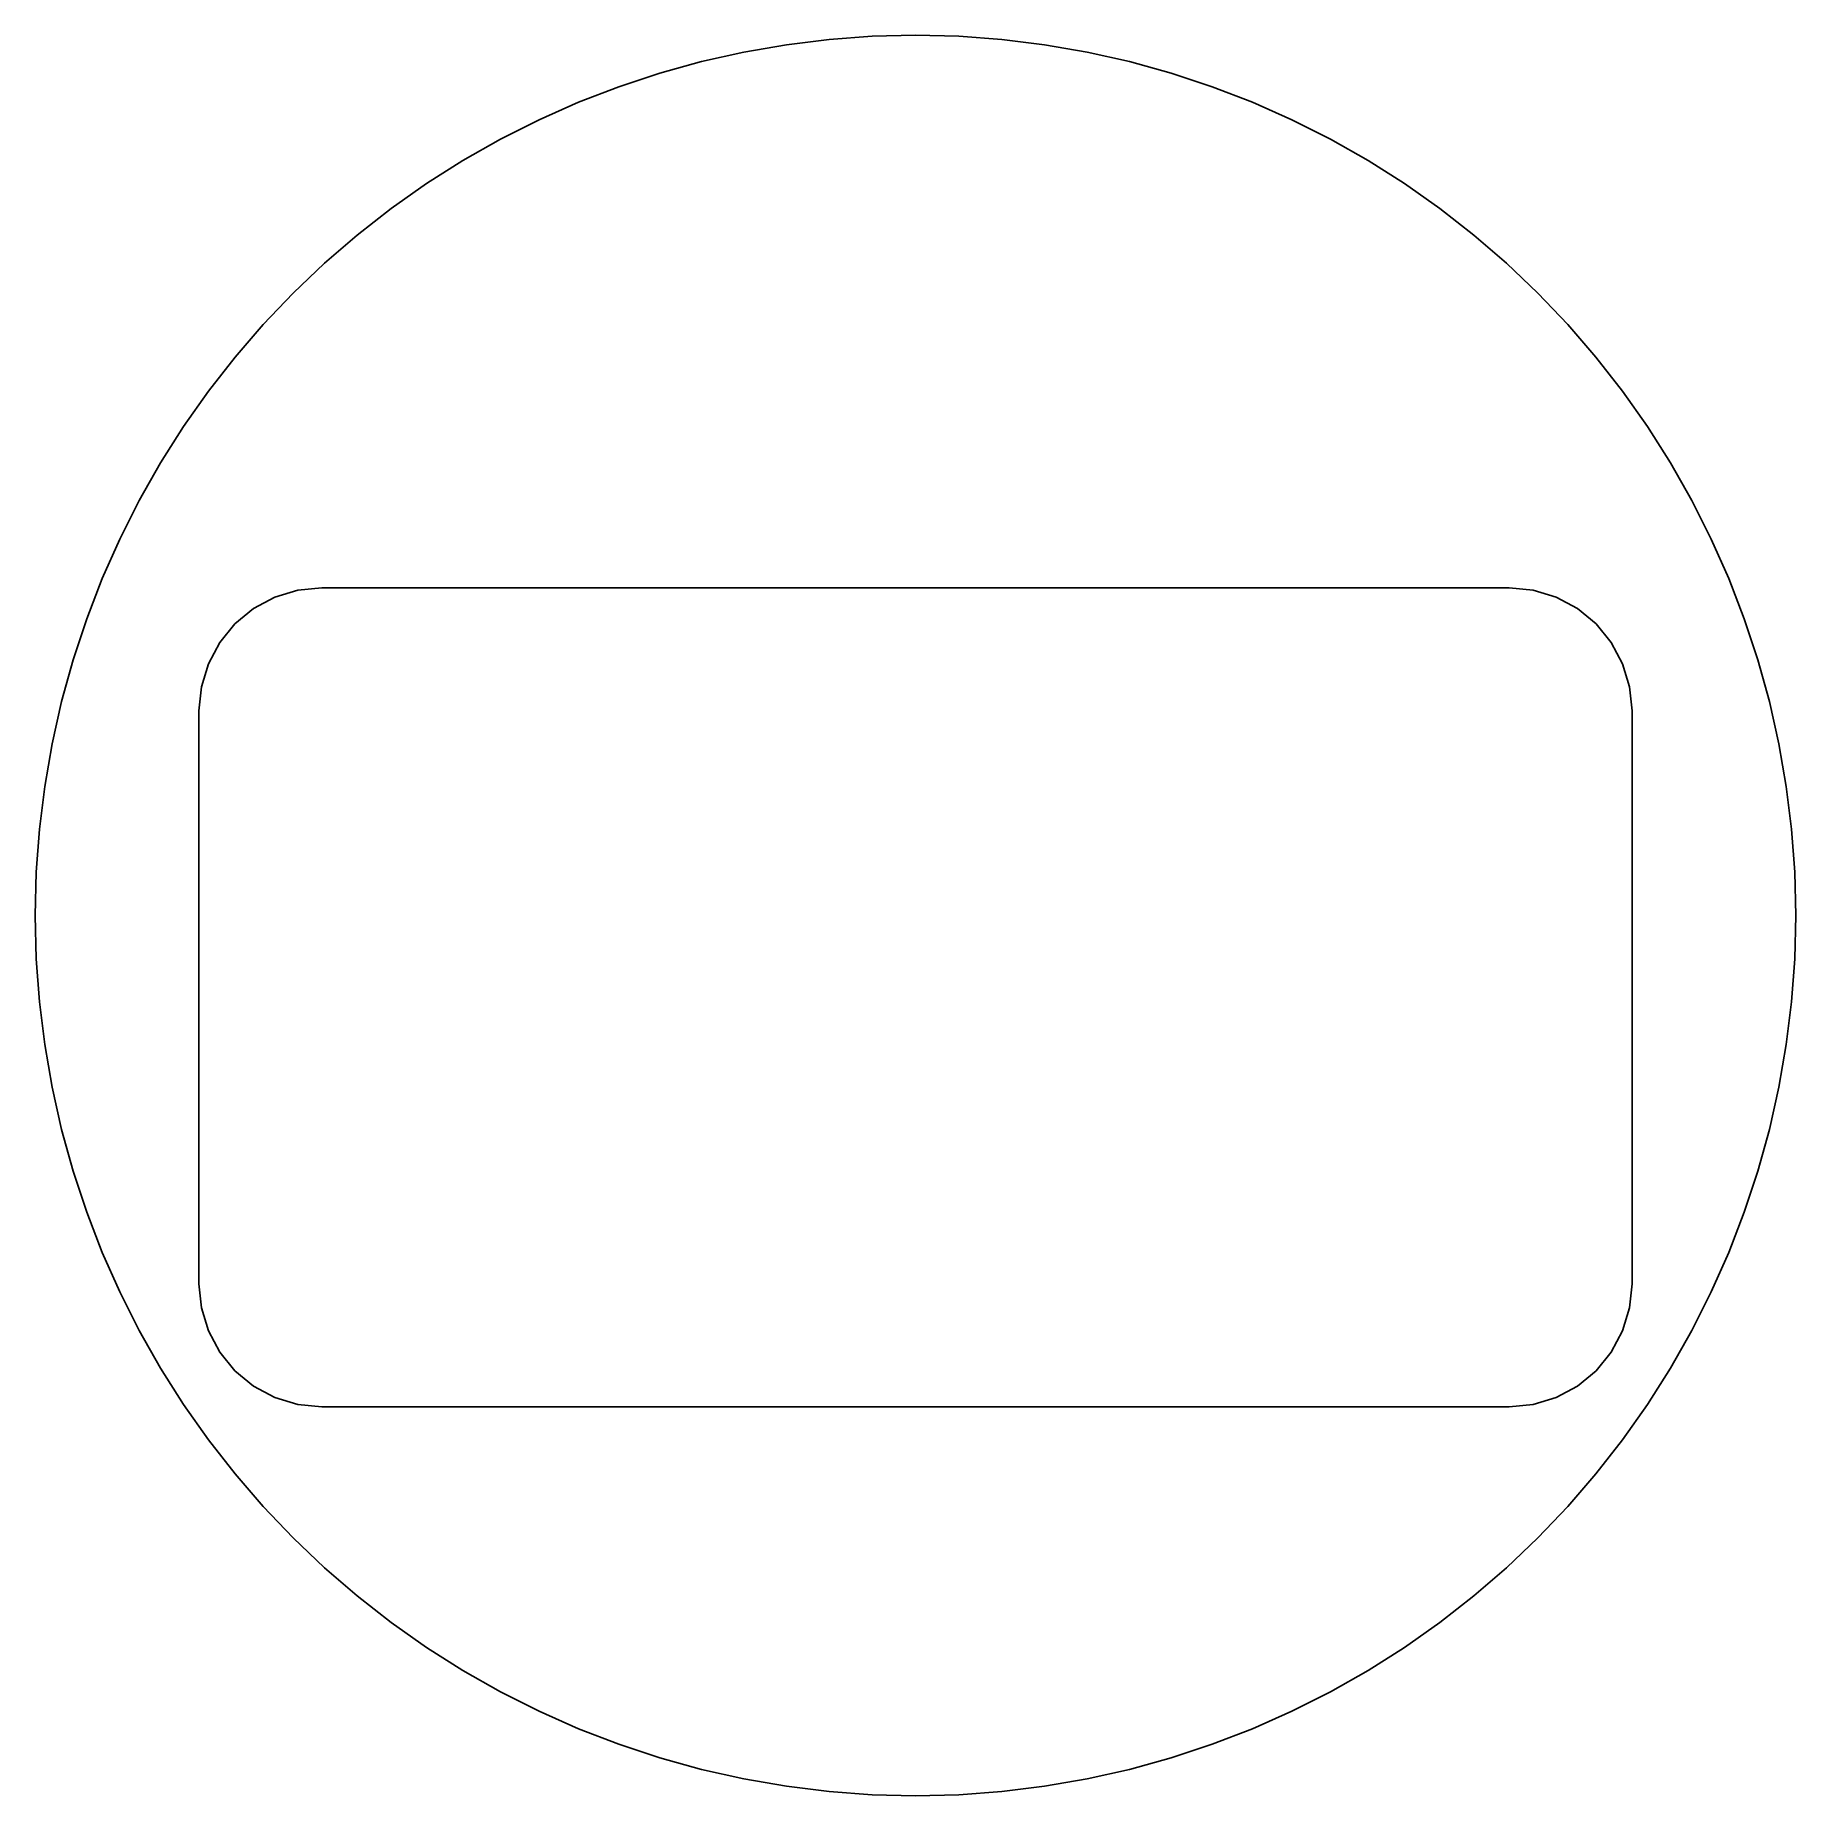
# Model space of a CAD drawing. Header units: metres. Extents: x -43 to 43, y -43 to 43.
import ezdxf

# ---------------------------------------------------------------- set-up
doc = ezdxf.new("R2010")
doc.units = ezdxf.units.M

msp = doc.modelspace()

# ---------------------------------------------------------------- linework, layer by layer
for p, q in [((0, 43), (-2.10991, 42.9482)), ((2.10991, 42.9482), (0, 43)), ((-8.38887, 42.1738), (-10.4481, 41.7113)), ((-6.3094, 42.5346), (-8.38887, 42.1738)), ((-4.21474, 42.7929), (-6.3094, 42.5346)), ((-2.10991, 42.9482), (-4.21474, 42.7929)), ((4.21474, 42.7929), (2.10991, 42.9482)), ((6.3094, 42.5346), (4.21474, 42.7929)), ((8.38887, 42.1738), (6.3094, 42.5346)), ((10.4481, 41.7113), (8.38887, 42.1738)), ((-10.4481, 41.7113), (-12.4822, 41.1484)), ((12.4822, 41.1484), (10.4481, 41.7113)), ((-14.4863, 40.4864), (-16.4554, 39.7268)), ((-12.4822, 41.1484), (-14.4863, 40.4864)), ((14.4863, 40.4864), (12.4822, 41.1484)), ((16.4554, 39.7268), (14.4863, 40.4864)), ((-16.4554, 39.7268), (-18.3849, 38.8715)), ((18.3849, 38.8715), (16.4554, 39.7268)), ((-18.3849, 38.8715), (-20.2701, 37.9226)), ((20.2701, 37.9226), (18.3849, 38.8715)), ((-20.2701, 37.9226), (-22.1064, 36.8823)), ((22.1064, 36.8823), (20.2701, 37.9226)), ((-22.1064, 36.8823), (-23.8895, 35.7532)), ((23.8895, 35.7532), (22.1064, 36.8823)), ((-23.8895, 35.7532), (-25.6151, 34.5379)), ((25.6151, 34.5379), (23.8895, 35.7532)), ((-25.6151, 34.5379), (-27.2789, 33.2394)), ((27.2789, 33.2394), (25.6151, 34.5379)), ((-27.2789, 33.2394), (-28.877, 31.8609)), ((28.877, 31.8609), (27.2789, 33.2394)), ((-28.877, 31.8609), (-30.4056, 30.4056)), ((30.4056, 30.4056), (28.877, 31.8609)), ((-30.4056, 30.4056), (-31.8609, 28.877)), ((31.8609, 28.877), (30.4056, 30.4056)), ((-31.8609, 28.877), (-33.2394, 27.2789)), ((33.2394, 27.2789), (31.8609, 28.877)), ((-33.2394, 27.2789), (-34.5379, 25.6151)), ((34.5379, 25.6151), (33.2394, 27.2789)), ((-34.5379, 25.6151), (-35.7532, 23.8895)), ((35.7532, 23.8895), (34.5379, 25.6151)), ((-35.7532, 23.8895), (-36.8823, 22.1064)), ((36.8823, 22.1064), (35.7532, 23.8895)), ((-36.8823, 22.1064), (-37.9226, 20.2701)), ((37.9226, 20.2701), (36.8823, 22.1064)), ((-37.9226, 20.2701), (-38.8715, 18.3849)), ((38.8715, 18.3849), (37.9226, 20.2701)), ((-38.8715, 18.3849), (-39.7268, 16.4554)), ((39.7268, 16.4554), (38.8715, 18.3849)), ((-39.7268, 16.4554), (-40.4864, 14.4863)), ((40.4864, 14.4863), (39.7268, 16.4554)), ((-32.3334, 14.9888), (-31.2961, 15.5433)), ((-31.2961, 15.5433), (-30.1705, 15.8847)), ((-30.1705, 15.8847), (-29, 16)), ((-29, 16), (29, 16)), ((29, 16), (30.1705, 15.8847)), ((30.1705, 15.8847), (31.2961, 15.5433)), ((31.2961, 15.5433), (32.3334, 14.9888)), ((-33.2426, 14.2426), (-32.3334, 14.9888)), ((32.3334, 14.9888), (33.2426, 14.2426)), ((-40.4864, 14.4863), (-41.1484, 12.4822)), ((-33.9888, 13.3334), (-33.2426, 14.2426)), ((33.2426, 14.2426), (33.9888, 13.3334)), ((41.1484, 12.4822), (40.4864, 14.4863)), ((-34.5433, 12.2961), (-33.9888, 13.3334)), ((33.9888, 13.3334), (34.5433, 12.2961)), ((-41.1484, 12.4822), (-41.7113, 10.4481)), ((-34.8847, 11.1705), (-34.5433, 12.2961)), ((34.5433, 12.2961), (34.8847, 11.1705)), ((41.7113, 10.4481), (41.1484, 12.4822)), ((-41.7113, 10.4481), (-42.1738, 8.38887)), ((-35, 10), (-34.8847, 11.1705)), ((34.8847, 11.1705), (35, 10)), ((42.1738, 8.38887), (41.7113, 10.4481)), ((-35, -18), (-35, 10)), ((35, 10), (35, -18)), ((-42.1738, 8.38887), (-42.5346, 6.3094)), ((42.5346, 6.3094), (42.1738, 8.38887)), ((-42.5346, 6.3094), (-42.7929, 4.21474)), ((42.7929, 4.21474), (42.5346, 6.3094)), ((-42.7929, 4.21474), (-42.9482, 2.10991)), ((42.9482, 2.10991), (42.7929, 4.21474)), ((-42.9482, 2.10991), (-43, 0)), ((43, 0), (42.9482, 2.10991)), ((-43, 0), (-42.9482, -2.10991)), ((42.9482, -2.10991), (43, 0)), ((-42.9482, -2.10991), (-42.7929, -4.21474)), ((42.7929, -4.21474), (42.9482, -2.10991)), ((-42.7929, -4.21474), (-42.5346, -6.3094)), ((42.5346, -6.3094), (42.7929, -4.21474)), ((-42.5346, -6.3094), (-42.1738, -8.38887)), ((42.1738, -8.38887), (42.5346, -6.3094)), ((-42.1738, -8.38887), (-41.7113, -10.4481)), ((41.7113, -10.4481), (42.1738, -8.38887)), ((-41.7113, -10.4481), (-41.1484, -12.4822)), ((41.1484, -12.4822), (41.7113, -10.4481)), ((-41.1484, -12.4822), (-40.4864, -14.4863)), ((40.4864, -14.4863), (41.1484, -12.4822)), ((-40.4864, -14.4863), (-39.7268, -16.4554)), ((39.7268, -16.4554), (40.4864, -14.4863)), ((-39.7268, -16.4554), (-38.8715, -18.3849)), ((38.8715, -18.3849), (39.7268, -16.4554)), ((-34.8847, -19.1705), (-35, -18)), ((35, -18), (34.8847, -19.1705)), ((-38.8715, -18.3849), (-37.9226, -20.2701)), ((37.9226, -20.2701), (38.8715, -18.3849)), ((-34.5433, -20.2961), (-34.8847, -19.1705)), ((34.8847, -19.1705), (34.5433, -20.2961)), ((-37.9226, -20.2701), (-36.8823, -22.1064)), ((-33.9888, -21.3334), (-34.5433, -20.2961)), ((34.5433, -20.2961), (33.9888, -21.3334)), ((36.8823, -22.1064), (37.9226, -20.2701)), ((-33.2426, -22.2426), (-33.9888, -21.3334)), ((33.9888, -21.3334), (33.2426, -22.2426)), ((-36.8823, -22.1064), (-35.7532, -23.8895)), ((-32.3334, -22.9888), (-33.2426, -22.2426)), ((33.2426, -22.2426), (32.3334, -22.9888)), ((35.7532, -23.8895), (36.8823, -22.1064)), ((-31.2961, -23.5433), (-32.3334, -22.9888)), ((32.3334, -22.9888), (31.2961, -23.5433)), ((-35.7532, -23.8895), (-34.5379, -25.6151)), ((-30.1705, -23.8847), (-31.2961, -23.5433)), ((-29, -24), (-30.1705, -23.8847)), ((29, -24), (-29, -24)), ((30.1705, -23.8847), (29, -24)), ((31.2961, -23.5433), (30.1705, -23.8847)), ((34.5379, -25.6151), (35.7532, -23.8895)), ((-34.5379, -25.6151), (-33.2394, -27.2789)), ((33.2394, -27.2789), (34.5379, -25.6151)), ((-33.2394, -27.2789), (-31.8609, -28.877)), ((31.8609, -28.877), (33.2394, -27.2789)), ((-31.8609, -28.877), (-30.4056, -30.4056)), ((30.4056, -30.4056), (31.8609, -28.877)), ((-30.4056, -30.4056), (-28.877, -31.8609)), ((28.877, -31.8609), (30.4056, -30.4056)), ((-28.877, -31.8609), (-27.2789, -33.2394)), ((27.2789, -33.2394), (28.877, -31.8609)), ((-27.2789, -33.2394), (-25.6151, -34.5379)), ((25.6151, -34.5379), (27.2789, -33.2394)), ((-25.6151, -34.5379), (-23.8895, -35.7532)), ((23.8895, -35.7532), (25.6151, -34.5379)), ((-23.8895, -35.7532), (-22.1064, -36.8823)), ((22.1064, -36.8823), (23.8895, -35.7532)), ((-22.1064, -36.8823), (-20.2701, -37.9226)), ((20.2701, -37.9226), (22.1064, -36.8823)), ((-20.2701, -37.9226), (-18.3849, -38.8715)), ((18.3849, -38.8715), (20.2701, -37.9226)), ((-18.3849, -38.8715), (-16.4554, -39.7268)), ((16.4554, -39.7268), (18.3849, -38.8715)), ((-16.4554, -39.7268), (-14.4863, -40.4864)), ((14.4863, -40.4864), (16.4554, -39.7268)), ((-14.4863, -40.4864), (-12.4822, -41.1484)), ((-12.4822, -41.1484), (-10.4481, -41.7113)), ((10.4481, -41.7113), (12.4822, -41.1484)), ((12.4822, -41.1484), (14.4863, -40.4864)), ((-10.4481, -41.7113), (-8.38887, -42.1738)), ((8.38887, -42.1738), (10.4481, -41.7113)), ((-8.38887, -42.1738), (-6.3094, -42.5346)), ((-6.3094, -42.5346), (-4.21474, -42.7929)), ((-4.21474, -42.7929), (-2.10991, -42.9482)), ((-2.10991, -42.9482), (0, -43)), ((0, -43), (2.10991, -42.9482)), ((2.10991, -42.9482), (4.21474, -42.7929)), ((4.21474, -42.7929), (6.3094, -42.5346)), ((6.3094, -42.5346), (8.38887, -42.1738))]:
    msp.add_line(p, q)

doc.saveas('drawing.dxf')
